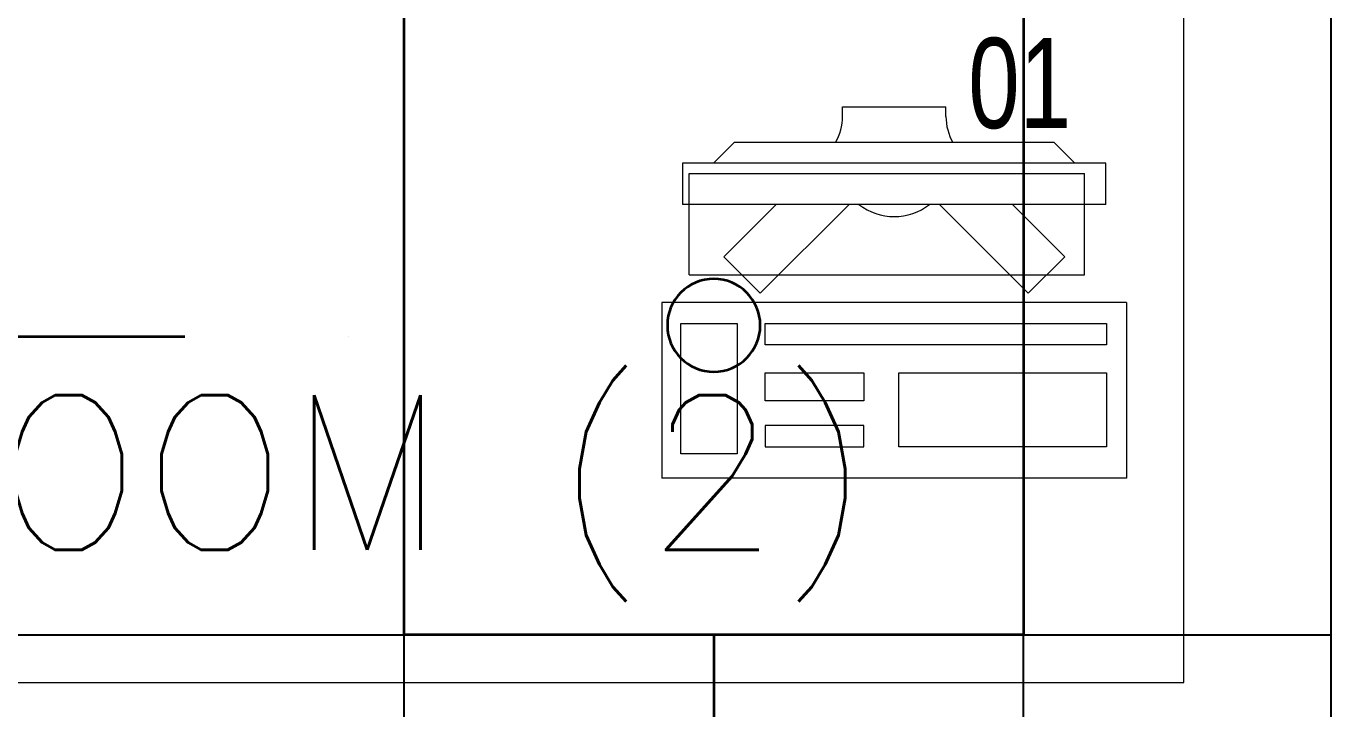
# Model space of a CAD drawing. Header units: inches. Extents: x -12418 to 57169, y -29325 to 19878.
# Drawn here: x 16434 to 17698, y -9672 to -9010 of the extents above; entities that cross this region are included whole.
import ezdxf
from ezdxf.enums import TextEntityAlignment as Align

# ---------------------------------------------------------------- set-up
doc = ezdxf.new("R2010")
doc.units = ezdxf.units.IN
doc.header["$LTSCALE"] = 25
doc.header["$MEASUREMENT"] = 0
doc.linetypes.add('DASHDOT', pattern=[25.4, 12.7, -6.35, 0, -6.35])
doc.layers.get('0').update_dxf_attribs({"color": 8})
for name, color, linetype, lineweight in [('00-Ground Floor$0$72_EGR_BASE_TEXT', 252, 'Continuous', 5), ('00-Ground Floor$0$72_EGR_EQP_TAG', 142, 'Continuous', 5), ('00-Ground Floor$0$Aluminum', 251, 'Continuous', 5), ('00-Ground Floor$0$LOADING', 253, 'Continuous', 5), ('00-Ground Floor$0$Walls', 251, 'Continuous', 5), ('E-LITE-CIRC-NUMB', 6, 'Continuous', 25), ('E-LITE-CLNG', 150, 'Continuous', 35), ('E-LITE-CLNG-CNDT', 6, 'DASHDOT', 35), ('E-LITE-CTRL', 6, 'Continuous', 25), ('E-LITE-IDEN', 6, 'Continuous', 25)]:
    doc.layers.add(name, color=color, linetype=linetype, lineweight=lineweight)
doc.layers.add('00-Ground Floor$0$False Ceiling', color=251, linetype='Continuous')
doc.styles.add('00-Ground Floor$0$SIMPLEX', font='SIMPLEX.shx', dxfattribs={"height": 150})
doc.styles.add('00-Ground Floor$0$X3G_ENTITY_257CFD', font='swisscl.ttf', dxfattribs={"height": 200})
doc.styles.add('DC_Simplex', font='SIMPLEX.shx', dxfattribs={"width": 0.7})

# ---------------------------------------------------------------- blocks, each defined once
blk = doc.blocks.new('00-Ground Floor$0$ITCWLS1-P')
at = {"layer": '00-Ground Floor$0$LOADING'}
for p, q in [((-0.17, 0.45), (-0.17, 0)), ((-0.17, 0.45), (0, 0.45)), ((0, 0.45), (0, 0)), ((-0.2651, 0.43, 0), (-0.3051, 0.43, 0)), ((-0.3051, 0.43, 0), (-0.3051, 0.02, 0)), ((-0.2651, 0.43, 0), (-0.2651, 0.02, 0)), ((-0.1496, 0.4305), (-0.1291, 0.4305)), ((-0.1291, 0.4305), (-0.1291, 0.4089)), ((-0.197, 0.4094), (-0.295, 0.4094)), ((-0.295, 0.0264), (-0.295, 0.4094)), ((-0.197, 0.0264), (-0.197, 0.4094)), ((-0.3251, 0.38, 0), (-0.3051, 0.4, 0)), ((-0.3251, 0.38, 0), (-0.3251, 0.07, 0)), ((-0.3503, 0.275), (-0.3596, 0.275)), ((-0.3596, 0.175), (-0.3596, 0.275)), ((-0.3503, 0.175), (-0.3596, 0.175)), ((-0.3251, 0.07, 0), (-0.3051, 0.05, 0)), ((-0.197, 0.0264), (-0.295, 0.0264)), ((-0.3051, 0.02, 0), (-0.2651, 0.02, 0)), ((-0.17, 0), (0, 0))]:
    blk.add_line(p, q, dxfattribs=at)
at = {"layer": '00-Ground Floor$0$LOADING', "extrusion": (2.48281e-10, 3.18408e-10, -1)}
for p, q in [((-0.2651, 0.3395), (-0.2144, 0.3902)), ((-0.1791, 0.3548), (-0.2144, 0.3902)), ((-0.2651, 0.2688), (-0.1791, 0.3548))]:
    blk.add_line(p, q, dxfattribs=at)
at = {"layer": '00-Ground Floor$0$LOADING', "extrusion": (2.48281e-10, -3.18408e-10, -1)}
for p, q in [((-0.2651, 0.1812), (-0.1791, 0.0952)), ((-0.2651, 0.1105), (-0.2144, 0.0598)), ((-0.1791, 0.0952), (-0.2144, 0.0598))]:
    blk.add_line(p, q, dxfattribs=at)
at = {"layer": '00-Ground Floor$0$LOADING'}
for points in [[(-0.1291, 0.4089), (-0.1291, 0.1), (-0.1496, 0.1), (-0.1496, 0.4305)], [(-0.1496, 0.1), (-0.1496, 0.1), (-0.1496, 0.1), (-0.1496, 0.1), (-0.1496, 0.1), (-0.1496, 0.1), (-0.1496, 0.1), (-0.1496, 0.1), (-0.1496, 0.1)], [(-0.1496, 0.1), (-0.1496, 0.1), (-0.1496, 0.1), (-0.1496, 0.1), (-0.1496, 0.1), (-0.1496, 0.1), (-0.1496, 0.1), (-0.1496, 0.1), (-0.1496, 0.1), (-0.1496, 0.1), (-0.1496, 0.1), (-0.1496, 0.1), (-0.1496, 0.1), (-0.1496, 0.1), (-0.1496, 0.1), (-0.1496, 0.1), (-0.1496, 0.1), (-0.1496, 0.1)], [(-0.1496, 0.1), (-0.1496, 0.1), (-0.1496, 0.1), (-0.1496, 0.1), (-0.1496, 0.1), (-0.1496, 0.1), (-0.1496, 0.1), (-0.1496, 0.1), (-0.1496, 0.1), (-0.1496, 0.1)], [(-0.1496, 0.1), (-0.1496, 0.1), (-0.1496, 0.1), (-0.1496, 0.1), (-0.1496, 0.1), (-0.1496, 0.1), (-0.1496, 0.1)], [(-0.1496, 0.1), (-0.1496, 0.1), (-0.1496, 0.1), (-0.1496, 0.1), (-0.1496, 0.1), (-0.1496, 0.1), (-0.1496, 0.1), (-0.1496, 0.1), (-0.1496, 0.1), (-0.1496, 0.1)], [(-0.1496, 0.1), (-0.1496, 0.1), (-0.1496, 0.1), (-0.1496, 0.1), (-0.1496, 0.1), (-0.1496, 0.1), (-0.1496, 0.1), (-0.1496, 0.1), (-0.1496, 0.1), (-0.1496, 0.1), (-0.1496, 0.1), (-0.1496, 0.1), (-0.1496, 0.1), (-0.1496, 0.1), (-0.1496, 0.1)], [(-0.1496, 0.1), (-0.1496, 0.1), (-0.1496, 0.1), (-0.1496, 0.1), (-0.1496, 0.1), (-0.1496, 0.1), (-0.1496, 0.1), (-0.1496, 0.1), (-0.1496, 0.1), (-0.1496, 0.1)], [(-0.1496, 0.1), (-0.1496, 0.1), (-0.1496, 0.1), (-0.1496, 0.1), (-0.1496, 0.1), (-0.1496, 0.1), (-0.1496, 0.1), (-0.1496, 0.1), (-0.1496, 0.1), (-0.1496, 0.1)], [(-0.1496, 0.1), (-0.1496, 0.1), (-0.1496, 0.1), (-0.1496, 0.1), (-0.1496, 0.1), (-0.1496, 0.1), (-0.1496, 0.1), (-0.1496, 0.1), (-0.1496, 0.1), (-0.1496, 0.1), (-0.1496, 0.1), (-0.1496, 0.1), (-0.1496, 0.1), (-0.1496, 0.1), (-0.1496, 0.1), (-0.1496, 0.1), (-0.1496, 0.1), (-0.1496, 0.1), (-0.1496, 0.1), (-0.1496, 0.1), (-0.1496, 0.1), (-0.1496, 0.1), (-0.1496, 0.1), (-0.1496, 0.1), (-0.1496, 0.1), (-0.1496, 0.1), (-0.1496, 0.1), (-0.1496, 0.1), (-0.1496, 0.1), (-0.1496, 0.1), (-0.1496, 0.1), (-0.1496, 0.1), (-0.1496, 0.1), (-0.1496, 0.1), (-0.1496, 0.1), (-0.1496, 0.1), (-0.1496, 0.1), (-0.1496, 0.1), (-0.1496, 0.1), (-0.1496, 0.1), (-0.1496, 0.1), (-0.1496, 0.1), (-0.1496, 0.1), (-0.1496, 0.1), (-0.1496, 0.1), (-0.1496, 0.1), (-0.1496, 0.1), (-0.1496, 0.1), (-0.1496, 0.1), (-0.1496, 0.1), (-0.1496, 0.1), (-0.1496, 0.1), (-0.1496, 0.1), (-0.1496, 0.1)], [(-0.1496, 0.1), (-0.1496, 0.1), (-0.1496, 0.1), (-0.1496, 0.1), (-0.1496, 0.1), (-0.1496, 0.1), (-0.1496, 0.1), (-0.1496, 0.1), (-0.1496, 0.1), (-0.1496, 0.1), (-0.1496, 0.1), (-0.1496, 0.1), (-0.1496, 0.1), (-0.1496, 0.1), (-0.1496, 0.1), (-0.1496, 0.1), (-0.1496, 0.1), (-0.1496, 0.1), (-0.1496, 0.1), (-0.1496, 0.1), (-0.1496, 0.1), (-0.1496, 0.1), (-0.1496, 0.1), (-0.1496, 0.1), (-0.1496, 0.1), (-0.1496, 0.1), (-0.1496, 0.1), (-0.1496, 0.1), (-0.1496, 0.1), (-0.1496, 0.1), (-0.1496, 0.1), (-0.1496, 0.1), (-0.1496, 0.1), (-0.1496, 0.1), (-0.1496, 0.1), (-0.1496, 0.1), (-0.1496, 0.1), (-0.1496, 0.1), (-0.1496, 0.1), (-0.1496, 0.1), (-0.1496, 0.1), (-0.1496, 0.1), (-0.1496, 0.1), (-0.1496, 0.1), (-0.1496, 0.1), (-0.1496, 0.1), (-0.1496, 0.1), (-0.1496, 0.1), (-0.1496, 0.1), (-0.1496, 0.1), (-0.1496, 0.1), (-0.1496, 0.1), (-0.1496, 0.1), (-0.1496, 0.1), (-0.1496, 0.1), (-0.1496, 0.1), (-0.1496, 0.1), (-0.1496, 0.1), (-0.1496, 0.1), (-0.1496, 0.1), (-0.1496, 0.1), (-0.1496, 0.1), (-0.1496, 0.1), (-0.1496, 0.1), (-0.1496, 0.1), (-0.1496, 0.1), (-0.1496, 0.1), (-0.1496, 0.1), (-0.1496, 0.1), (-0.1496, 0.1), (-0.1496, 0.1), (-0.1496, 0.1), (-0.1496, 0.1), (-0.1496, 0.1), (-0.1496, 0.1), (-0.1496, 0.1), (-0.1496, 0.1), (-0.1496, 0.1), (-0.1496, 0.1), (-0.1496, 0.1), (-0.1496, 0.1), (-0.1496, 0.1), (-0.1496, 0.1), (-0.1496, 0.1), (-0.1496, 0.1), (-0.1496, 0.1), (-0.1496, 0.1), (-0.1496, 0.1), (-0.1496, 0.1)], [(-0.1496, 0.1), (-0.1496, 0.1), (-0.1496, 0.1), (-0.1496, 0.1), (-0.1496, 0.1), (-0.1496, 0.1), (-0.1496, 0.1), (-0.1496, 0.1), (-0.1496, 0.1), (-0.1496, 0.1), (-0.1496, 0.1), (-0.1496, 0.1)], [(-0.1496, 0.1), (-0.1496, 0.1), (-0.1496, 0.1), (-0.1496, 0.1), (-0.1496, 0.1), (-0.1496, 0.1), (-0.1496, 0.1)], [(-0.1496, 0.1), (-0.1496, 0.1), (-0.1496, 0.1), (-0.1496, 0.1), (-0.1496, 0.1), (-0.1496, 0.1), (-0.1496, 0.1), (-0.1496, 0.1), (-0.1496, 0.1), (-0.1496, 0.1), (-0.1496, 0.1), (-0.1496, 0.1), (-0.1496, 0.1), (-0.1496, 0.1), (-0.1496, 0.1), (-0.1496, 0.1), (-0.1496, 0.1)], [(-0.1496, 0.1), (-0.1496, 0.1), (-0.1496, 0.1), (-0.1496, 0.1), (-0.1496, 0.1), (-0.1496, 0.1), (-0.1496, 0.1), (-0.1496, 0.1), (-0.1496, 0.1), (-0.1496, 0.1), (-0.1496, 0.1), (-0.1496, 0.1), (-0.1496, 0.1), (-0.1496, 0.1), (-0.1496, 0.1), (-0.1496, 0.1), (-0.1496, 0.1), (-0.1496, 0.1), (-0.1496, 0.1), (-0.1496, 0.1), (-0.1496, 0.1), (-0.1496, 0.1), (-0.1496, 0.1), (-0.1496, 0.1), (-0.1496, 0.1), (-0.1496, 0.1), (-0.1496, 0.1), (-0.1496, 0.1), (-0.1496, 0.1), (-0.1496, 0.1), (-0.1496, 0.1), (-0.1496, 0.1), (-0.1496, 0.1), (-0.1496, 0.1), (-0.1496, 0.1), (-0.1496, 0.1), (-0.1496, 0.1), (-0.1496, 0.1), (-0.1496, 0.1), (-0.1496, 0.1), (-0.1496, 0.1), (-0.1496, 0.1), (-0.1496, 0.1), (-0.1496, 0.1), (-0.1496, 0.1), (-0.1496, 0.1), (-0.1496, 0.1), (-0.1496, 0.1), (-0.1496, 0.1), (-0.1496, 0.1), (-0.1496, 0.1), (-0.1496, 0.1), (-0.1496, 0.1), (-0.1496, 0.1), (-0.1496, 0.1), (-0.1496, 0.1), (-0.1496, 0.1), (-0.1496, 0.1), (-0.1496, 0.1), (-0.1496, 0.1), (-0.1496, 0.1), (-0.1496, 0.1), (-0.1496, 0.1), (-0.1496, 0.1), (-0.1496, 0.1), (-0.1496, 0.1), (-0.1496, 0.1), (-0.1496, 0.1), (-0.1496, 0.1), (-0.1496, 0.1), (-0.1496, 0.1), (-0.1496, 0.1), (-0.1496, 0.1), (-0.1496, 0.1), (-0.1496, 0.1), (-0.1496, 0.1), (-0.1496, 0.1), (-0.1496, 0.1), (-0.1496, 0.1), (-0.1496, 0.1), (-0.1496, 0.1), (-0.1496, 0.1), (-0.1496, 0.1), (-0.1496, 0.1), (-0.1496, 0.1), (-0.1496, 0.1), (-0.1496, 0.1), (-0.1496, 0.1), (-0.1496, 0.1), (-0.1496, 0.1), (-0.1496, 0.1), (-0.1496, 0.1), (-0.1496, 0.1), (-0.1496, 0.1), (-0.1496, 0.1), (-0.1496, 0.1), (-0.1496, 0.1), (-0.1496, 0.1), (-0.1496, 0.1), (-0.1496, 0.1), (-0.1496, 0.1), (-0.1496, 0.1), (-0.1496, 0.1), (-0.1496, 0.1), (-0.1496, 0.1), (-0.1496, 0.1), (-0.1496, 0.1), (-0.1496, 0.1), (-0.1496, 0.1), (-0.1496, 0.1), (-0.1496, 0.1)], [(-0.1496, 0.1), (-0.1496, 0.1), (-0.1496, 0.1), (-0.1496, 0.1), (-0.1496, 0.1), (-0.1496, 0.1), (-0.1496, 0.1), (-0.1496, 0.1)]]:
    blk.add_lwpolyline(points, dxfattribs=at)
for points in [[(-0.1019, 0.4305), (-0.0304, 0.4305), (-0.0304, 0.2294), (-0.1019, 0.2294)], [(-0.1019, 0.1954), (-0.0747, 0.1954), (-0.0747, 0.1), (-0.1019, 0.1)], [(-0.0304, 0.1954), (-0.0508, 0.1954), (-0.0508, 0.1), (-0.0304, 0.1)], [(-0.1496, 0.1), (-0.1496, 0.1), (-0.1496, 0.1), (-0.1496, 0.1), (-0.1496, 0.1), (-0.1496, 0.1), (-0.1496, 0.1), (-0.1496, 0.1), (-0.1496, 0.1), (-0.1496, 0.1), (-0.1496, 0.1), (-0.1496, 0.1), (-0.1496, 0.1), (-0.1496, 0.1), (-0.1496, 0.1), (-0.1496, 0.1), (-0.1496, 0.1), (-0.1496, 0.1), (-0.1496, 0.1), (-0.1496, 0.1), (-0.1496, 0.1), (-0.1496, 0.1), (-0.1496, 0.1), (-0.1496, 0.1), (-0.1496, 0.1), (-0.1496, 0.1), (-0.1496, 0.1), (-0.1496, 0.1), (-0.1496, 0.1), (-0.1496, 0.1), (-0.1496, 0.1), (-0.1496, 0.1), (-0.1496, 0.1), (-0.1496, 0.1), (-0.1496, 0.1), (-0.1496, 0.1), (-0.1496, 0.1), (-0.1496, 0.1), (-0.1496, 0.1), (-0.1496, 0.1), (-0.1496, 0.1), (-0.1496, 0.1), (-0.1496, 0.1), (-0.1496, 0.1), (-0.1496, 0.1), (-0.1496, 0.1), (-0.1496, 0.1), (-0.1496, 0.1), (-0.1496, 0.1), (-0.1496, 0.1), (-0.1496, 0.1), (-0.1496, 0.1), (-0.1496, 0.1), (-0.1496, 0.1), (-0.1496, 0.1), (-0.1496, 0.1), (-0.1496, 0.1), (-0.1496, 0.1), (-0.1496, 0.1), (-0.1496, 0.1), (-0.1496, 0.1), (-0.1496, 0.1), (-0.1496, 0.1), (-0.1496, 0.1), (-0.1496, 0.1), (-0.1496, 0.1), (-0.1496, 0.1), (-0.1496, 0.1), (-0.1496, 0.1), (-0.1496, 0.1), (-0.1496, 0.1), (-0.1496, 0.1), (-0.1496, 0.1), (-0.1496, 0.1), (-0.1496, 0.1), (-0.1496, 0.1), (-0.1496, 0.1), (-0.1496, 0.1), (-0.1496, 0.1), (-0.1496, 0.1), (-0.1496, 0.1), (-0.1496, 0.1), (-0.1496, 0.1), (-0.1496, 0.1), (-0.1496, 0.1), (-0.1496, 0.1), (-0.1496, 0.1), (-0.1496, 0.1), (-0.1496, 0.1), (-0.1496, 0.1), (-0.1496, 0.1), (-0.1496, 0.1), (-0.1496, 0.1), (-0.1496, 0.1), (-0.1496, 0.1), (-0.1496, 0.1), (-0.1496, 0.1), (-0.1496, 0.1), (-0.1496, 0.1), (-0.1496, 0.1), (-0.1496, 0.1), (-0.1496, 0.1), (-0.1496, 0.1), (-0.1496, 0.1), (-0.1496, 0.1), (-0.1496, 0.1), (-0.1496, 0.1), (-0.1496, 0.1), (-0.1496, 0.1), (-0.1496, 0.1), (-0.1496, 0.1), (-0.1496, 0.1), (-0.1496, 0.1), (-0.1496, 0.1), (-0.1496, 0.1), (-0.1496, 0.1), (-0.1496, 0.1), (-0.1496, 0.1), (-0.1496, 0.1), (-0.1496, 0.1), (-0.1496, 0.1), (-0.1496, 0.1), (-0.1496, 0.1), (-0.1496, 0.1), (-0.1496, 0.1), (-0.1496, 0.1), (-0.1496, 0.1), (-0.1496, 0.1), (-0.1496, 0.1), (-0.1496, 0.1), (-0.1496, 0.1), (-0.1496, 0.1), (-0.1496, 0.1), (-0.1496, 0.1), (-0.1496, 0.1), (-0.1496, 0.1), (-0.1496, 0.1), (-0.1496, 0.1), (-0.1496, 0.1), (-0.1496, 0.1), (-0.1496, 0.1), (-0.1496, 0.1), (-0.1496, 0.1), (-0.1496, 0.1), (-0.1496, 0.1), (-0.1496, 0.1), (-0.1496, 0.1), (-0.1496, 0.1), (-0.1496, 0.1), (-0.1496, 0.1), (-0.1496, 0.1), (-0.1496, 0.1), (-0.1496, 0.1), (-0.1496, 0.1), (-0.1496, 0.1), (-0.1496, 0.1), (-0.1496, 0.1), (-0.1496, 0.1), (-0.1496, 0.1), (-0.1496, 0.1), (-0.1496, 0.1), (-0.1496, 0.1), (-0.1496, 0.1), (-0.1496, 0.1), (-0.1496, 0.1), (-0.1496, 0.1), (-0.1496, 0.1), (-0.1496, 0.1), (-0.1496, 0.1), (-0.1496, 0.1), (-0.1496, 0.1), (-0.1496, 0.1), (-0.1496, 0.1), (-0.1496, 0.1), (-0.1496, 0.1), (-0.1496, 0.1), (-0.1496, 0.1), (-0.1496, 0.1), (-0.1496, 0.1), (-0.1496, 0.1), (-0.1496, 0.1), (-0.1496, 0.1), (-0.1496, 0.1), (-0.1496, 0.1), (-0.1496, 0.1), (-0.1496, 0.1), (-0.1496, 0.1), (-0.1496, 0.1), (-0.1496, 0.1), (-0.1496, 0.1), (-0.1496, 0.1), (-0.1496, 0.1), (-0.1496, 0.1), (-0.1496, 0.1), (-0.1496, 0.1), (-0.1496, 0.1), (-0.1496, 0.1), (-0.1496, 0.1), (-0.1496, 0.1), (-0.1496, 0.1), (-0.1496, 0.1), (-0.1496, 0.1), (-0.1496, 0.1), (-0.1496, 0.1), (-0.1496, 0.1), (-0.1496, 0.1), (-0.1496, 0.1), (-0.1496, 0.1), (-0.1496, 0.1), (-0.1496, 0.1), (-0.1496, 0.1), (-0.1496, 0.1), (-0.1496, 0.1), (-0.1496, 0.1), (-0.1496, 0.1), (-0.1496, 0.1), (-0.1496, 0.1), (-0.1496, 0.1), (-0.1496, 0.1), (-0.1496, 0.1), (-0.1496, 0.1), (-0.1496, 0.1), (-0.1496, 0.1), (-0.1496, 0.1), (-0.1496, 0.1), (-0.1496, 0.1), (-0.1496, 0.1), (-0.1496, 0.1), (-0.1496, 0.1), (-0.1496, 0.1), (-0.1496, 0.1), (-0.1496, 0.1), (-0.1496, 0.1), (-0.1496, 0.1), (-0.1496, 0.1), (-0.1496, 0.1), (-0.1496, 0.1), (-0.1496, 0.1), (-0.1496, 0.1), (-0.1496, 0.1), (-0.1496, 0.1), (-0.1496, 0.1), (-0.1496, 0.1), (-0.1496, 0.1), (-0.1496, 0.1), (-0.1496, 0.1), (-0.1496, 0.1), (-0.1496, 0.1), (-0.1496, 0.1), (-0.1496, 0.1), (-0.1496, 0.1), (-0.1496, 0.1), (-0.1496, 0.1), (-0.1496, 0.1), (-0.1496, 0.1), (-0.1496, 0.1), (-0.1496, 0.1), (-0.1496, 0.1), (-0.1496, 0.1), (-0.1496, 0.1), (-0.1496, 0.1), (-0.1496, 0.1), (-0.1496, 0.1), (-0.1496, 0.1), (-0.1496, 0.1), (-0.1496, 0.1), (-0.1496, 0.1), (-0.1496, 0.1), (-0.1496, 0.1), (-0.1496, 0.1), (-0.1496, 0.1), (-0.1496, 0.1), (-0.1496, 0.1), (-0.1496, 0.1), (-0.1496, 0.1), (-0.1496, 0.1), (-0.1496, 0.1)], [(-0.1496, 0.1), (-0.1496, 0.1), (-0.1496, 0.1), (-0.1496, 0.1), (-0.1496, 0.1), (-0.1496, 0.1), (-0.1496, 0.1), (-0.1496, 0.1), (-0.1496, 0.1), (-0.1496, 0.1), (-0.1496, 0.1), (-0.1496, 0.1), (-0.1496, 0.1), (-0.1496, 0.1), (-0.1496, 0.1), (-0.1496, 0.1), (-0.1496, 0.1), (-0.1496, 0.1), (-0.1496, 0.1), (-0.1496, 0.1), (-0.1496, 0.1), (-0.1496, 0.1), (-0.1496, 0.1), (-0.1496, 0.1), (-0.1496, 0.1), (-0.1496, 0.1), (-0.1496, 0.1), (-0.1496, 0.1), (-0.1496, 0.1), (-0.1496, 0.1), (-0.1496, 0.1), (-0.1496, 0.1), (-0.1496, 0.1), (-0.1496, 0.1), (-0.1496, 0.1), (-0.1496, 0.1), (-0.1496, 0.1), (-0.1496, 0.1), (-0.1496, 0.1), (-0.1496, 0.1), (-0.1496, 0.1), (-0.1496, 0.1), (-0.1496, 0.1), (-0.1496, 0.1), (-0.1496, 0.1), (-0.1496, 0.1), (-0.1496, 0.1), (-0.1496, 0.1), (-0.1496, 0.1), (-0.1496, 0.1), (-0.1496, 0.1), (-0.1496, 0.1), (-0.1496, 0.1), (-0.1496, 0.1), (-0.1496, 0.1), (-0.1496, 0.1), (-0.1496, 0.1), (-0.1496, 0.1), (-0.1496, 0.1), (-0.1496, 0.1), (-0.1496, 0.1), (-0.1496, 0.1), (-0.1496, 0.1), (-0.1496, 0.1), (-0.1496, 0.1), (-0.1496, 0.1), (-0.1496, 0.1), (-0.1496, 0.1), (-0.1496, 0.1), (-0.1496, 0.1), (-0.1496, 0.1), (-0.1496, 0.1), (-0.1496, 0.1), (-0.1496, 0.1), (-0.1496, 0.1), (-0.1496, 0.1), (-0.1496, 0.1), (-0.1496, 0.1), (-0.1496, 0.1), (-0.1496, 0.1), (-0.1496, 0.1), (-0.1496, 0.1), (-0.1496, 0.1), (-0.1496, 0.1), (-0.1496, 0.1), (-0.1496, 0.1), (-0.1496, 0.1), (-0.1496, 0.1), (-0.1496, 0.1), (-0.1496, 0.1), (-0.1496, 0.1), (-0.1496, 0.1), (-0.1496, 0.1), (-0.1496, 0.1), (-0.1496, 0.1), (-0.1496, 0.1), (-0.1496, 0.1), (-0.1496, 0.1), (-0.1496, 0.1), (-0.1496, 0.1), (-0.1496, 0.1), (-0.1496, 0.1), (-0.1496, 0.1), (-0.1496, 0.1), (-0.1496, 0.1), (-0.1496, 0.1), (-0.1496, 0.1), (-0.1496, 0.1), (-0.1496, 0.1), (-0.1496, 0.1), (-0.1496, 0.1), (-0.1496, 0.1), (-0.1496, 0.1), (-0.1496, 0.1), (-0.1496, 0.1), (-0.1496, 0.1), (-0.1496, 0.1), (-0.1496, 0.1), (-0.1496, 0.1), (-0.1496, 0.1), (-0.1496, 0.1), (-0.1496, 0.1), (-0.1496, 0.1), (-0.1496, 0.1), (-0.1496, 0.1), (-0.1496, 0.1), (-0.1496, 0.1), (-0.1496, 0.1), (-0.1496, 0.1), (-0.1496, 0.1), (-0.1496, 0.1), (-0.1496, 0.1), (-0.1496, 0.1), (-0.1496, 0.1), (-0.1496, 0.1), (-0.1496, 0.1), (-0.1496, 0.1), (-0.1496, 0.1), (-0.1496, 0.1), (-0.1496, 0.1), (-0.1496, 0.1), (-0.1496, 0.1), (-0.1496, 0.1), (-0.1496, 0.1), (-0.1496, 0.1), (-0.1496, 0.1), (-0.1496, 0.1), (-0.1496, 0.1), (-0.1496, 0.1), (-0.1496, 0.1), (-0.1496, 0.1), (-0.1496, 0.1), (-0.1496, 0.1), (-0.1496, 0.1), (-0.1496, 0.1), (-0.1496, 0.1), (-0.1496, 0.1), (-0.1496, 0.1), (-0.1496, 0.1), (-0.1496, 0.1), (-0.1496, 0.1), (-0.1496, 0.1), (-0.1496, 0.1), (-0.1496, 0.1), (-0.1496, 0.1), (-0.1496, 0.1), (-0.1496, 0.1), (-0.1496, 0.1), (-0.1496, 0.1), (-0.1496, 0.1), (-0.1496, 0.1), (-0.1496, 0.1), (-0.1496, 0.1), (-0.1496, 0.1), (-0.1496, 0.1), (-0.1496, 0.1), (-0.1496, 0.1), (-0.1496, 0.1), (-0.1496, 0.1), (-0.1496, 0.1), (-0.1496, 0.1), (-0.1496, 0.1), (-0.1496, 0.1), (-0.1496, 0.1), (-0.1496, 0.1), (-0.1496, 0.1), (-0.1496, 0.1), (-0.1496, 0.1), (-0.1496, 0.1), (-0.1496, 0.1), (-0.1496, 0.1), (-0.1496, 0.1), (-0.1496, 0.1), (-0.1496, 0.1), (-0.1496, 0.1), (-0.1496, 0.1), (-0.1496, 0.1), (-0.1496, 0.1), (-0.1496, 0.1), (-0.1496, 0.1), (-0.1496, 0.1), (-0.1496, 0.1), (-0.1496, 0.1), (-0.1496, 0.1), (-0.1496, 0.1), (-0.1496, 0.1), (-0.1496, 0.1), (-0.1496, 0.1), (-0.1496, 0.1), (-0.1496, 0.1), (-0.1496, 0.1), (-0.1496, 0.1), (-0.1496, 0.1), (-0.1496, 0.1)], [(-0.1496, 0.1), (-0.1496, 0.1), (-0.1496, 0.1), (-0.1496, 0.1), (-0.1496, 0.1), (-0.1496, 0.1), (-0.1496, 0.1), (-0.1496, 0.1), (-0.1496, 0.1), (-0.1496, 0.1), (-0.1496, 0.1), (-0.1496, 0.1), (-0.1496, 0.1), (-0.1496, 0.1), (-0.1496, 0.1), (-0.1496, 0.1), (-0.1496, 0.1), (-0.1496, 0.1), (-0.1496, 0.1), (-0.1496, 0.1), (-0.1496, 0.1), (-0.1496, 0.1), (-0.1496, 0.1), (-0.1496, 0.1), (-0.1496, 0.1), (-0.1496, 0.1), (-0.1496, 0.1), (-0.1496, 0.1), (-0.1496, 0.1), (-0.1496, 0.1), (-0.1496, 0.1), (-0.1496, 0.1), (-0.1496, 0.1), (-0.1496, 0.1), (-0.1496, 0.1), (-0.1496, 0.1), (-0.1496, 0.1), (-0.1496, 0.1), (-0.1496, 0.1), (-0.1496, 0.1), (-0.1496, 0.1), (-0.1496, 0.1), (-0.1496, 0.1), (-0.1496, 0.1), (-0.1496, 0.1), (-0.1496, 0.1), (-0.1496, 0.1), (-0.1496, 0.1), (-0.1496, 0.1), (-0.1496, 0.1), (-0.1496, 0.1), (-0.1496, 0.1), (-0.1496, 0.1), (-0.1496, 0.1), (-0.1496, 0.1), (-0.1496, 0.1), (-0.1496, 0.1), (-0.1496, 0.1), (-0.1496, 0.1), (-0.1496, 0.1), (-0.1496, 0.1), (-0.1496, 0.1), (-0.1496, 0.1), (-0.1496, 0.1), (-0.1496, 0.1), (-0.1496, 0.1), (-0.1496, 0.1), (-0.1496, 0.1), (-0.1496, 0.1), (-0.1496, 0.1), (-0.1496, 0.1), (-0.1496, 0.1), (-0.1496, 0.1), (-0.1496, 0.1), (-0.1496, 0.1), (-0.1496, 0.1), (-0.1496, 0.1), (-0.1496, 0.1), (-0.1496, 0.1), (-0.1496, 0.1), (-0.1496, 0.1), (-0.1496, 0.1), (-0.1496, 0.1), (-0.1496, 0.1), (-0.1496, 0.1), (-0.1496, 0.1), (-0.1496, 0.1), (-0.1496, 0.1), (-0.1496, 0.1), (-0.1496, 0.1), (-0.1496, 0.1), (-0.1496, 0.1), (-0.1496, 0.1), (-0.1496, 0.1), (-0.1496, 0.1), (-0.1496, 0.1), (-0.1496, 0.1), (-0.1496, 0.1), (-0.1496, 0.1), (-0.1496, 0.1), (-0.1496, 0.1), (-0.1496, 0.1), (-0.1496, 0.1), (-0.1496, 0.1), (-0.1496, 0.1), (-0.1496, 0.1), (-0.1496, 0.1), (-0.1496, 0.1), (-0.1496, 0.1), (-0.1496, 0.1), (-0.1496, 0.1), (-0.1496, 0.1), (-0.1496, 0.1), (-0.1496, 0.1), (-0.1496, 0.1), (-0.1496, 0.1), (-0.1496, 0.1), (-0.1496, 0.1), (-0.1496, 0.1), (-0.1496, 0.1), (-0.1496, 0.1), (-0.1496, 0.1), (-0.1496, 0.1), (-0.1496, 0.1), (-0.1496, 0.1), (-0.1496, 0.1), (-0.1496, 0.1), (-0.1496, 0.1), (-0.1496, 0.1), (-0.1496, 0.1), (-0.1496, 0.1), (-0.1496, 0.1), (-0.1496, 0.1), (-0.1496, 0.1), (-0.1496, 0.1), (-0.1496, 0.1), (-0.1496, 0.1), (-0.1496, 0.1), (-0.1496, 0.1), (-0.1496, 0.1), (-0.1496, 0.1), (-0.1496, 0.1), (-0.1496, 0.1), (-0.1496, 0.1), (-0.1496, 0.1), (-0.1496, 0.1), (-0.1496, 0.1), (-0.1496, 0.1), (-0.1496, 0.1), (-0.1496, 0.1), (-0.1496, 0.1), (-0.1496, 0.1), (-0.1496, 0.1), (-0.1496, 0.1), (-0.1496, 0.1), (-0.1496, 0.1), (-0.1496, 0.1), (-0.1496, 0.1), (-0.1496, 0.1), (-0.1496, 0.1), (-0.1496, 0.1), (-0.1496, 0.1), (-0.1496, 0.1), (-0.1496, 0.1), (-0.1496, 0.1), (-0.1496, 0.1), (-0.1496, 0.1), (-0.1496, 0.1), (-0.1496, 0.1), (-0.1496, 0.1), (-0.1496, 0.1), (-0.1496, 0.1), (-0.1496, 0.1), (-0.1496, 0.1), (-0.1496, 0.1), (-0.1496, 0.1), (-0.1496, 0.1), (-0.1496, 0.1), (-0.1496, 0.1), (-0.1496, 0.1), (-0.1496, 0.1), (-0.1496, 0.1), (-0.1496, 0.1), (-0.1496, 0.1), (-0.1496, 0.1), (-0.1496, 0.1), (-0.1496, 0.1), (-0.1496, 0.1), (-0.1496, 0.1), (-0.1496, 0.1), (-0.1496, 0.1), (-0.1496, 0.1), (-0.1496, 0.1), (-0.1496, 0.1), (-0.1496, 0.1), (-0.1496, 0.1), (-0.1496, 0.1), (-0.1496, 0.1), (-0.1496, 0.1), (-0.1496, 0.1), (-0.1496, 0.1), (-0.1496, 0.1), (-0.1496, 0.1), (-0.1496, 0.1), (-0.1496, 0.1), (-0.1496, 0.1), (-0.1496, 0.1), (-0.1496, 0.1), (-0.1496, 0.1), (-0.1496, 0.1), (-0.1496, 0.1), (-0.1496, 0.1), (-0.1496, 0.1), (-0.1496, 0.1), (-0.1496, 0.1), (-0.1496, 0.1), (-0.1496, 0.1), (-0.1496, 0.1), (-0.1496, 0.1)], [(-0.1496, 0.0727), (-0.0236, 0.0727), (-0.0236, 0.0182), (-0.1496, 0.0182)]]:
    blk.add_lwpolyline(points, close=True, dxfattribs=at)
for centre, radius, start, end in [((-0.3503, 0.325), 0.05, 270, 300.3093), ((-0.3089, 0.225), 0.0556, 321.9431, 38.0569), ((-0.3503, 0.125), 0.05, 59.6907, 90)]:
    blk.add_arc(centre, radius, start, end, dxfattribs=at)
blk = doc.blocks.new('00-Ground Floor$0$A$C37be4daf')
at = {"layer": '00-Ground Floor$0$Aluminum'}
for p, q in [((1416, 598.2), (216, 598.2)), ((241, 498.2), (241, 598.2)), ((291, 548.2), (291, 598.2)), ((1341, 548.2), (1341, 598.2)), ((1391, 498.2), (1391, 598.2)), ((291, 573.2), (1341, 573.2)), ((1391, 548.2), (241, 548.2)), ((1416, 498.2), (216, 498.2))]:
    blk.add_line(p, q, dxfattribs=at)
at = {"layer": '00-Ground Floor$0$Walls'}
for p, q in [((216, 498.2), (216, 598.2)), ((1416, 498.2), (1416, 598.2))]:
    blk.add_line(p, q, dxfattribs=at)
blk = doc.blocks.new('00-Ground Floor$0$A$Ce9e1c4c3')
at = {"layer": '00-Ground Floor$0$False Ceiling', "color": 254, "linetype": 'Continuous'}
for p, q in [((-83200, -10267.4), (-83200, -7267.4)), ((-82600, -10267.4), (-82600, -7267.4)), ((-85802.1, -9600), (-82302.3, -9600))]:
    blk.add_line(p, q, dxfattribs=at)
at = {"layer": '00-Ground Floor$0$False Ceiling', "color": 254}
blk.add_line((-82302.3, -7267.4, 0), (-82302.3, -10267.4, 0), dxfattribs=at)
blk = doc.blocks.new('00-Ground Floor')
at = {"layer": '00-Ground Floor$0$LOADING', "elevation": 0}
blk.add_lwpolyline([(17555.3, -9646.1), (17555.3, -8896.1), (16055.3, -8896.1), (16055.3, -9646.1)], close=True, dxfattribs=at)
at = {"layer": '00-Ground Floor$0$Walls'}
blk.add_line((17697.7, -10267.4, 0), (17697.7, -8367.4, 0), dxfattribs=at)
at = {"rotation": 90}
blk.add_blockref('00-Ground Floor$0$A$C37be4daf', (18296, -10133.4, 0), dxfattribs=at)
at = {"layer": '00-Ground Floor$0$False Ceiling', "color": 254}
blk.add_blockref('00-Ground Floor$0$A$Ce9e1c4c3', (100000, 0), dxfattribs=at)
at = {"layer": '00-Ground Floor$0$LOADING', "extrusion": (1.93989e-16, -8.01373e-06, 1), "xscale": 1000.000000000009, "yscale": 1000.000000000009, "zscale": 1000.000000000009, "rotation": 269.9999999999999}
blk.add_blockref('00-Ground Floor$0$ITCWLS1-P', (17049.8, -9448, 0.1), dxfattribs=at)
at = {"layer": '00-Ground Floor$0$72_EGR_BASE_TEXT', "insert": (15767.9, -9367.6), "char_height": 150, "attachment_point": 2, "style": '00-Ground Floor$0$SIMPLEX'}
blk.add_mtext('GENERAL CONSULT ROOM (2)', dxfattribs=at)
at = {"layer": '00-Ground Floor$0$72_EGR_EQP_TAG', "insert": (17396.3, -9021.5, 0), "char_height": 87.47, "attachment_point": 2, "style": '00-Ground Floor$0$X3G_ENTITY_257CFD'}
blk.add_mtext('01', dxfattribs=at)
blk = doc.blocks.new('*U29')
blk.add_lwpolyline([(-300, 300), (-300, -300), (300, -300), (300, 300)], close=True)
blk.add_circle((0, 0), 45)
at = {"layer": 'E-LITE-CIRC-NUMB', "style": 'DC_Simplex', "width": 0.7, "flags": 8}
blk.add_attdef('CIRCUIT', text='', height=200, rotation=0, dxfattribs=at).set_placement((-473.9, 300), align=Align.RIGHT)
at = {"layer": 'E-LITE-CTRL', "style": 'DC_Simplex', "width": 0.7, "flags": 8}
blk.add_attdef('CONTROL', (1118.9, -935), '', height=200, rotation=360, dxfattribs=at)
at = {"layer": 'E-LITE-IDEN', "style": 'DC_Simplex', "width": 0.7, "flags": 8}
blk.add_attdef('TYPE', (583.8, 357.4), '', height=200, rotation=360, dxfattribs=at)

msp = doc.modelspace()

# ---------------------------------------------------------------- linework, layer by layer
at = {"layer": 'E-LITE-CLNG-CNDT'}
msp.add_lwpolyline([(15000, -9310.8), (16800, -9310.8)], dxfattribs=at)
msp.add_lwpolyline([(17100, -9600), (17100, -11302.9, -0.162307), (17085, -11347.9), (16882.8, -11617.4)], format="xyb", dxfattribs=at)

# ---------------------------------------------------------------- block references
at = {"layer": 'E-LITE-CLNG'}
ref = msp.add_blockref('*U29', (17100, -9300), dxfattribs=dict(at, xscale=-1))
ref.add_attrib('TYPE', 'LD1', (16516.2, -8942.6), dxfattribs={"layer": 'E-LITE-IDEN', "height": 200, "rotation": 0, "style": 'DC_Simplex', "width": 0.7, "flags": 8})
at = {"layer": 'E-LITE-CLNG-CNDT'}
msp.add_blockref('00-Ground Floor', (0, 0), dxfattribs=at)

doc.saveas('drawing.dxf')
